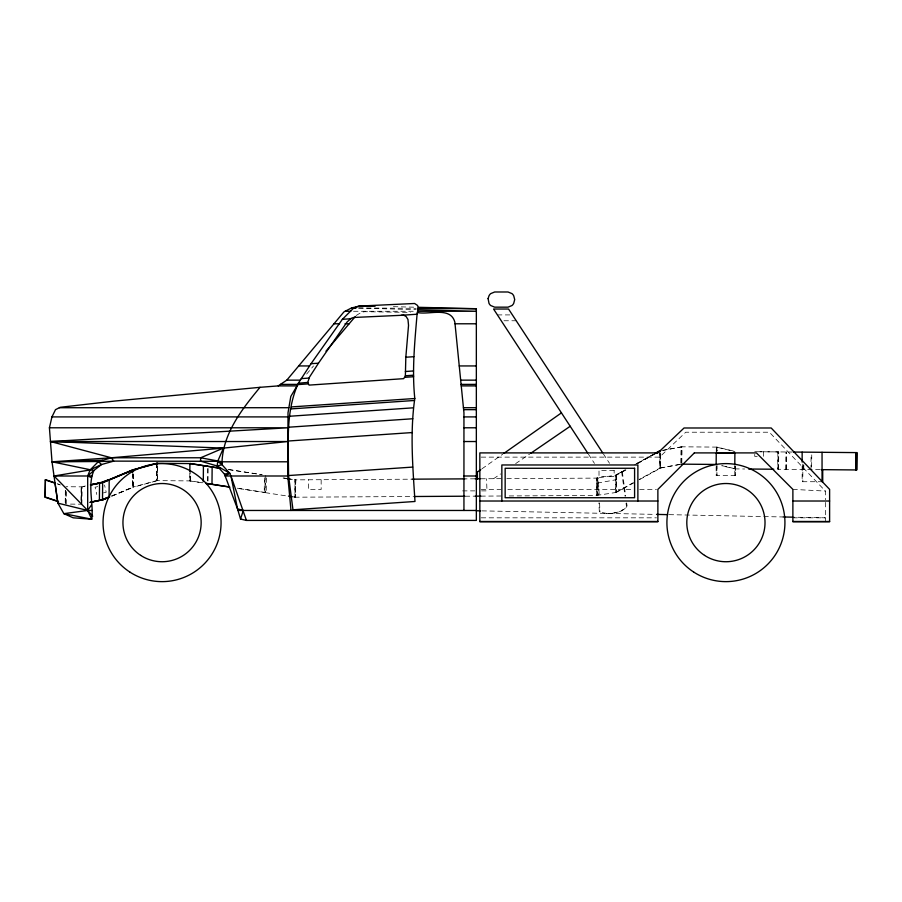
<?xml version="1.0" encoding="UTF-8"?>
<svg xmlns="http://www.w3.org/2000/svg" width="902" height="902" viewBox="0 0 902 902"><rect width="100%" height="100%" fill="white"/><g stroke="black" fill="none" stroke-linecap="round" stroke-linejoin="round"><path stroke-width="0.68" stroke-dasharray="4.51 3.38" d="M65.226 502.73L65.35 488.05M65.384 502.73L65.485 490.722M65.88 504.06L65.993 490.722M66.038 504.06L66.15 490.722M81.056 500.193L81.169 486.854L85.442 485.986M81.203 501.535L81.327 486.854M81.687 504.195L81.845 486.854L86.107 485.986M81.845 504.195L81.992 486.854L66.026 486.719M132.763 473.877L132.481 487.215L132.594 473.877M133.27 473.877L133.146 487.215L112.186 495.931M111.938 496.1L133.304 487.215L133.428 473.877M156.745 463.278L156.587 480.619L190.581 480.913L202.657 482.784M156.903 463.278L156.745 480.631L132.481 487.215M157.252 480.619L157.41 463.278M157.546 465.951L157.41 480.631L133.304 487.215M189.826 472.907L189.758 480.913L206.006 483.404M189.916 480.913L189.984 472.907M190.423 480.913L190.491 472.907M190.581 480.913L190.649 472.907M207.37 480.946L207.505 466.266M208.035 480.946L208.159 467.608M264.376 477.812L264.241 492.481L287.817 496.134M264.917 492.481L265.041 477.812M265.729 475.32L265.583 492.661L238.027 488.41M266.372 477.992L266.248 492.661L237.316 488.196M287.975 478.793L295.089 479.864L294.943 497.205L294.909 479.864L412.169 479.188M295.766 479.864L295.416 497.205L295.766 479.864L287.749 478.624M625.92 469.942L616.652 475.05L596.842 478.105L596.684 495.446L596.639 478.094L598.342 477.936L599.187 495.119M597.349 495.446L597.316 478.094L597.349 495.446L506.868 495.965M625.255 469.942L615.976 475.05L615.638 492.391L615.784 475.038L625.086 469.919M616.449 475.038L616.494 492.391L616.449 475.038L625.751 469.919M680.48 464.395L659.644 468.138L659.79 450.797M659.993 450.797L659.836 468.138L639.033 479.503M660.444 453.458L660.309 468.138L660.636 453.469M680.965 462.805L681.1 446.806L717.169 447.11L717.124 451.113M681.157 462.816L681.303 446.806M681.63 462.805L681.777 446.806L660.467 450.797M681.822 462.816L681.968 446.806L663.32 450.301M716.244 453.323L716.301 447.11L734.916 451.552M716.459 451.113L716.492 447.11M716.943 450.831L716.966 447.11L735.581 451.552M734.758 475.422L734.78 466.3M734.972 466.221L734.95 468.893L721.566 465.725M735.446 466.3L735.525 475.422L735.649 466.221M777.885 451.925L777.738 469.265L819.918 469.626M777.93 469.265L778.088 451.925M778.403 469.265L778.561 451.925M778.595 469.265L778.753 451.925L754.748 451.722M785.653 469.333L785.924 451.992M786.318 469.333L786.465 451.992M786.443 469.333L786.589 451.992M803.118 469.491L803.163 464.158M803.783 469.491L803.829 464.158M810.966 469.559L811.09 454.879M811.653 466.886L811.755 454.879M306.646 374.059L313.513 365.941M356.143 315.508L361.612 312.227L364.746 311.709L410.455 312.385M481.961 468.815L502.696 454.225M493.608 478.703L500.576 473.933M515.662 463.605L529.587 454.078M636.756 463.493L653.736 454.134M634.523 464.834L653.927 454.134M637.421 463.493L654.401 454.134M637.613 463.493L654.593 454.134M615.638 492.391L633.035 482.807M616.303 492.391L635.042 482.175M639.698 479.503L660.501 468.138M111.273 496.1L132.639 487.215M611.703 513.475L620.486 511.321L626.563 506.969L625.988 502.876M97.766 486.606L95.093 487.227L96.751 494.431M103.426 492.898L106.199 492.255L104.542 485.05M659.644 468.138L679.623 464.395M596.493 495.446L616.494 492.391M462.579 478.894L475.207 478.815M480.822 478.782L501.208 478.658M506.823 478.624L597.507 478.105L596.639 478.094M294.751 497.205L413.308 496.517M465.24 496.213L475.253 496.156M480.867 496.123L501.253 495.999M353.516 311.269L416.329 311.269M497.419 314.911L511.039 314.911M503.97 320.762L516.226 320.762M757.229 456.389L754.748 456.389L754.748 454.056M481.24 457.134L659.565 457.134L685.734 432.216L769.372 432.216L825.386 491.071L825.386 499.776M616.652 475.05L615.784 475.038M735.525 475.422L716.154 475.422L716.154 464.451M615.942 479.638L616.607 479.638L596.797 483.201L597.462 483.201M822.714 481.724L802.149 481.724L802.149 462.805M481.24 489.38L500.869 489.38M507.871 489.38L632.64 489.38M639.653 489.38L656.476 489.38M462.579 490.88L474.779 490.88M481.555 490.88L486.979 490.88L486.55 478.748M481.24 517.827L656.476 517.827M792.881 517.827L825.386 517.827L794.414 517.196M358.658 307.943L416.104 308.326M757.094 451.744L791.922 452.037M734.758 468.893L744.657 468.984M70.48 504.105L81.18 504.195M606.11 513.418L612.368 513.475L621.151 511.321L627.228 506.969L626.653 502.876M481.984 510.87L655.089 514.377M669.16 514.659L783.161 516.97M393.396 306.68L415.89 307.232M358.658 308.089L416.104 309.634M792.881 489.38L825.386 491.071M283.747 478.004L286.419 478.421M283.081 478.004L286.588 478.579M292.643 496.776L295.608 497.205M228.634 469.559L262.302 474.711M228.522 469.559L261.636 474.711M606.775 513.418L599.345 512.032L598.894 502.921M722.231 465.725L735.615 468.893M57.232 483.731L59.904 484.588M57.818 484.16L60.333 485.005M603.359 453.875L609.526 463.301M588.397 454.123L594.463 463.402M622.29 471.825L625.706 496.156M621.625 471.825L625.041 496.156M599.559 502.921L600.01 512.032M597.676 477.936L598.511 495.119M825.386 502.403L825.386 521.751M802.825 464.147L802.825 481.724M763.419 451.801L763.419 456.389M716.921 464.451L716.921 475.422L716.819 464.451M321.157 479.717L321.157 489.482L308.36 489.482L308.36 479.785M614.149 470.37L599.007 470.37L599.007 476.346L614.149 476.346L614.149 470.37"/><path stroke-width="1.35" d="M45.1 497.239L45.404 479.898L45.1 497.239L57.829 501.501M99.4 500.294L99.547 482.953L109.198 479.605L109.052 496.957L102.693 499.64L90.211 502.245M132.605 472.547L132.639 469.874L156.903 463.278M189.837 471.577L189.905 463.572L207.505 466.266L203.424 465.669L203.288 481.668M734.792 465.004L734.893 453.323L716.244 453.323L716.154 464.451L680.954 464.147M855.908 469.953L856.066 452.601M856.077 469.953L856.235 452.612M856.573 469.953L856.731 452.601M290.996 510.464L287.783 475.997L288.009 412.8L290.805 396.44L297.919 384.387L280.477 384.387M307.762 382.425L309.082 385.109L403.679 378.66L405.37 375.976L405.821 357.237L408.538 325.34L407.952 319.421L406.092 316.501L403.746 315.193L353.437 317.493L351.205 318.338L347.135 321.913L318.474 363.19L309.465 377.16L307.762 382.425L298.337 383.226C285.19 412.034 288.572 444.652 288.527 475.546L292.981 509.799L414.988 501.478C412.812 467.304 409.869 432.532 414.796 398.504C411.876 370.395 414.74 342.253 417.074 314.223L418.257 307.503L417.525 305.44L414.616 303.489L358.444 306.116L353.494 308.258L342.377 319.319L311.021 363.709L298.438 383.057M418.697 307.311L476.346 308.721L476.346 520.42L246.426 520.42L230.957 475.997L229.694 473.234L221.971 464.665C221.96 434.629 241.804 409.35 260.024 387.319L278.233 385.898L296.983 385.898M246.426 520.42L240.53 519.033L237.508 508.841L224.44 474.08L217.202 465.996L217.709 461.305L223.448 448.102L288.009 441.529L50.467 441.529L111.386 457.776L200.661 457.776L222.23 461.801L288.009 461.801M222.106 463.402L217.709 461.305L113.686 461.125L101.441 464.553L93.887 470.506C87.178 485.817 93.853 503.519 91.756 519.214L73.209 517.816L63.862 513.655L57.886 503.136L52.012 461.801L49.418 427.785L51.944 416.904L55.496 409.666L60.208 407.298L114.622 401.063L260.024 387.319M240.53 519.033L243.337 510.464L237.508 508.841L230.957 475.997M91.361 505.109L87.686 510.464L63.862 513.655L91.756 519.214L87.686 510.464L54.03 475.997L90.099 469.953L101.441 464.553L98.487 461.52L52.012 461.801L93.887 470.506L87.686 475.997L87.686 510.464L92.748 516.203M278.233 385.898L286.802 380.148L343.944 311.889L351.645 307.898L361.059 305.891L375.119 306.24M325.983 351.182L355.264 316.546M287.783 475.997L225.162 475.997L229.694 473.234L217.202 465.996L200.526 461.125L200.661 457.776L223.448 448.102L111.386 457.776L98.487 461.52L90.099 469.953L87.686 475.997L91.361 477.508M477.35 472.062L477.383 478.793L477.35 472.062L480.811 469.626M503.846 453.413L561.439 412.879M530.748 453.278L570.199 426.274M109.052 496.957L102.501 499.64L102.659 482.299L109.198 479.605M109.864 479.605L103.324 482.299L92.297 484.532L103.516 482.299L133.304 469.874L157.568 463.278M654.942 453.469L659.993 450.797L655.134 453.469M655.607 453.469L660.659 450.797L655.81 453.469M108.905 479.796L132.639 469.874M109.57 479.796L133.304 469.874M92.139 501.873L103.358 499.64L109.717 496.957L103.178 499.64L90.065 502.448M217.202 465.996L221.971 464.665L217.709 461.305M90.358 484.904L99.547 482.953M91.023 484.904L100.212 482.953M224.44 474.08L229.694 473.234M342.377 319.319L350.562 318.767M401.176 315.305L417.074 314.223M311.021 363.709L318.474 363.19M405.821 357.237L413.826 356.696M301.223 378.615L309.093 378.073M405.359 371.511L413.499 370.959M405.37 375.762L413.544 375.209M297.75 384.613L308.213 383.902M405.111 377.307L413.635 376.72M291.65 406.903L414.796 398.504M291.008 408.899L414.514 400.477M289.091 416.284L413.206 407.828M288.696 427.21L412.812 418.753M288.2 441.022L412.304 432.554M288.527 475.546L412.642 467.089M102.772 460.268L52.012 461.801L111.386 457.776L113.686 461.125L98.487 461.52M412.056 479.176L464.722 478.872M475.207 478.815L480.157 478.782M414.052 496.506L464.755 496.213M475.253 496.156L480.867 496.123M345.15 311.269L350.731 311.269M417.727 311.269L476.346 311.269L417.502 309.679M333.977 323.784L339.49 323.784M345.004 323.784L349.142 323.784M455.025 323.784L476.346 323.784M298.697 365.941L309.476 365.941M459.242 365.941L476.346 365.941M286.802 380.148L300.163 380.148M460.663 380.148L476.346 380.148M461.091 384.387L476.346 384.387M461.249 385.898L476.346 385.898M59.374 407.715L288.877 407.715M463.425 407.715L476.346 407.715M463.628 409.666L476.346 409.666M51.944 416.904L288.009 416.904M463.944 416.904L476.346 416.904M49.418 427.785L288.009 427.785L50.467 441.529L223.448 448.102M463.944 427.785L476.346 427.785M463.944 441.529L476.346 441.529M54.03 475.997L91.914 475.997M463.944 475.997L476.346 475.997M479.841 501.016L657.874 501.016M792.881 501.016L829.614 501.016M92.038 510.464L87.686 510.464L57.886 503.136M237.981 510.464L476.346 510.464M479.841 521.48L657.874 521.48M792.881 521.48L829.614 521.48M417.502 308.326L476.346 308.721M793.264 452.049L856.9 452.612L856.753 469.953L821.203 469.638M156.745 463.278L190.739 463.572M748.626 469.017L773.769 469.232M212.139 466.988L211.993 484.34M46.07 479.898L54.875 482.874M45.923 497.239L58.495 501.501M417.378 312.498C428.788 315.17 450.65 306.116 454.867 322.217L463.944 412.8L463.944 510.464M476.346 510.757L480.574 510.848M656.498 514.399L667.751 514.636M783.161 516.97L793.016 517.173M190.581 463.572L219.017 468.059M287.084 478.624L289.756 479.041M288.482 496.134L292.271 496.799M203.424 465.669L220.246 468.273M206.378 483.382L229.142 486.9M205.712 483.382L229.852 487.114M45.247 479.898L55.462 483.303M602.592 452.703L508.548 309.025L493.574 309.025L587.642 452.962M55.011 483.156L57.604 501.478M822.714 469.649L822.714 481.724M822.049 452.308L822.049 481.724M802.149 452.139L802.149 461.993M637.883 501.016L637.883 464.97L501.85 464.97L501.85 501.016M488.095 298.596L489.008 303.376A7.52 7.52 0 0 0 490.677 305.519L494.679 307.165L508.029 307.165L512.02 305.519A7.52 7.52 0 0 0 513.7 303.376L514.704 299.577L513.734 295.845A7.52 7.52 0 0 0 512.02 293.635L508.029 291.989L494.679 291.989L490.677 293.635A7.52 7.52 0 0 0 489.008 295.777L488.095 298.596M694.348 452.905L657.874 489.38L657.874 521.751L479.841 521.751L479.841 452.905L657.874 452.905L684.043 427.988L771.187 427.988L829.614 489.38L829.614 521.751L792.881 521.751L792.881 489.38L756.406 452.905L694.348 452.905M634.591 468.273L505.154 468.273L505.154 497.724L634.591 497.724L634.591 468.273M355.85 307.92L351.645 307.898L355.85 308.01M140.678 555.373A39.102 39.102 0 0 0 201.101 524.761A39.102 39.102 0 0 0 144.388 487.734A39.102 39.102 0 0 0 140.678 555.373M129.798 572.037A59.013 59.013 0 0 0 220.979 525.855A59.013 59.013 0 0 0 135.39 469.976A59.013 59.013 0 0 0 129.798 572.037M693.661 572.037A59.013 59.013 0 0 0 784.841 525.855A59.013 59.013 0 0 0 699.253 469.976A59.013 59.013 0 0 0 693.661 572.037M704.541 555.373A39.102 39.102 0 0 0 764.964 524.761A39.102 39.102 0 0 0 708.25 487.734A39.102 39.102 0 0 0 704.541 555.373"/></g></svg>
